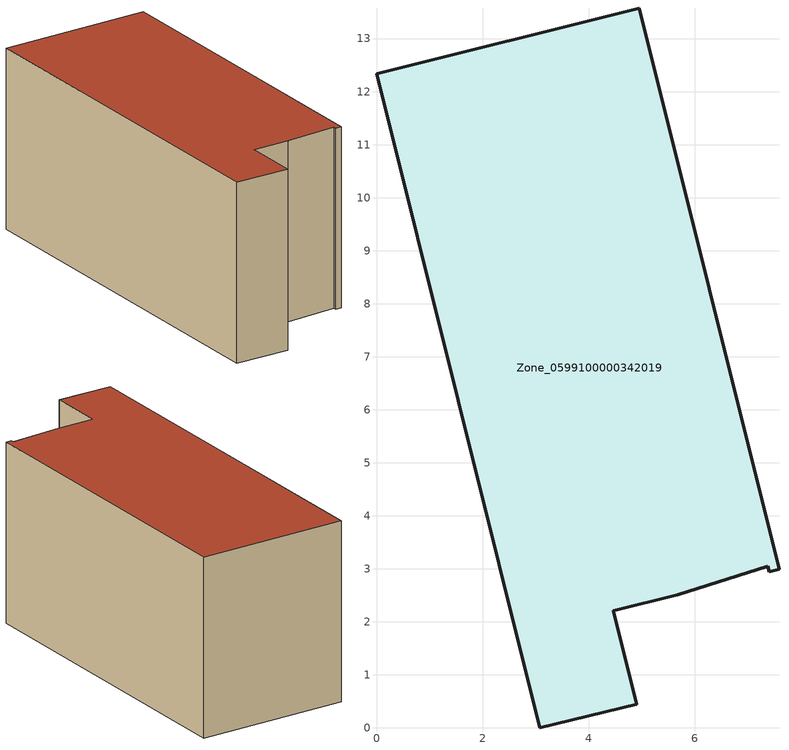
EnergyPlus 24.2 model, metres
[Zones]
Zone_0599100000342019
 floor ground (C_G): 0,12.34 4.95,13.58 7.59,2.99 7.4,2.94 7.38,3.05 5.68,2.51 4.46,2.21 4.91,0.45 3.08,0 z0
 wall outside (C_F): 4.46,2.21 5.68,2.51 7.38,3.05 7.4,2.94 7.59,2.99 4.95,13.58 0,12.34 3.08,0 4.91,0.45 4.46,2.21 z0:6.07
 roof outside (C_R): 7.38,3.05 7.4,2.94 7.59,2.99 4.95,13.58 0,12.34 3.08,0 4.91,0.45 4.46,2.21 5.68,2.51 z6.07
[BUILDING]
Pand.0599100000342019: North Axis=0; Terrain=City; Loads Convergence Tolerance Value=0.04; Temperature Convergence Tolerance Value=0.4; Solar Distribution=FullExterior; Maximum Number of Warmup Days=25; Minimum Number of Warmup Days=1
[Site:Location]
Rotterdam.The.Hague.AP_ZH_NLD Design_Conditions: Latitude=51.96; Longitude=4.45; Time Zone=1; Elevation=-4.5
[SITE:GROUNDTEMPERATURE:BUILDINGSURFACE]
18, 18, 18, 18, 18, 18, 18, 18, 18, 18, 18, 18
[MATERIAL] Thermal Absorptance=0.9; Solar Absorptance=0.7; Visible Absorptance=0.7
Name | Roughness | Thickness | Conductivity | Density | Specific Heat
G.TI.1992-2005 | MediumSmooth | 0.15 | 0.06 | 540 | 1210
F.TI.1992-2005 | Rough | 0.3 | 0.12 | 1920 | 840
R.TI.1992-2005 | MediumRough | 0.2 | 0.08 | 1500 | 1000
[CONSTRUCTION]
C_G: G.TI.1992-2005
C_F: F.TI.1992-2005
C_R: R.TI.1992-2005
[ZONE]
Zone_0599100000342019: Type=1; Multiplier=1; Ceiling Height=Autocalculate; Volume=Autocalculate; Floor Area=autocalculate; Part of Total Floor Area=Yes
[ZONEINFILTRATION:DESIGNFLOWRATE]
Infil_Zone_0599100000342019: Zone or ZoneList or Space or SpaceList=Zone_0599100000342019; Schedule=AlwaysOn; Design Flow Rate Calculation Method=Flow/Area; Flow Rate per Floor Area=0.0015; Constant Term Coefficient=1; Temperature Term Coefficient=0; Velocity Term Coefficient=0; Velocity Squared Term Coefficient=0
[HVACTEMPLATE:ZONE:IDEALLOADSAIRSYSTEM]
Zone_0599100000342019: Maximum Heating Supply Air Temperature=50; Minimum Cooling Supply Air Temperature=13; Maximum Heating Supply Air Humidity Ratio=0.0156; Minimum Cooling Supply Air Humidity Ratio=0.0077; Heating Limit=NoLimit; Cooling Limit=NoLimit; Dehumidification Control Type=ConstantSensibleHeatRatio; Cooling Sensible Heat Ratio=0.7; Dehumidification Setpoint=60; Humidification Control Type=None; Humidification Setpoint=30; Outdoor Air Method=None; Outdoor Air Flow Rate per Person=0.00944; Outdoor Air Flow Rate per Zone Floor Area=0; Outdoor Air Flow Rate per Zone=0; Demand Controlled Ventilation Type=None; Outdoor Air Economizer Type=NoEconomizer; Heat Recovery Type=None; Sensible Heat Recovery Effectiveness=0.7; Latent Heat Recovery Effectiveness=0.65
[ZONECONTROL:THERMOSTAT]
ThermostatControl_Zone_0599100000342019: Zone or ZoneList=Zone_0599100000342019; Control Type Schedule=DualSetpointControlType; Control 1=Thermostat_Zone_0599100000342019; Temperature Difference Between Cutout And Setpoint=0
[THERMOSTATSETPOINT:DUALSETPOINT]
Thermostat_Zone_0599100000342019: Heating Setpoint Temperature Schedule=HeatingSetpoint_Zone_0599100000342019; Cooling Setpoint Temperature Schedule=CoolingSetpoint_Zone_0599100000342019
[SCHEDULE:COMPACT]
HeatingSetpoint_Zone_0599100000342019: Through: 12/31, For: AllDays, Until: 24:00, 21
CoolingSetpoint_Zone_0599100000342019: Through: 12/31, For: AllDays, Until: 24:00, 24
DualSetpointControlType: Through: 12/31, For: AllDays, Until: 24:00, 4
AlwaysOn: Through: 12/31, For: AllDays, Until: 24:00, 1
